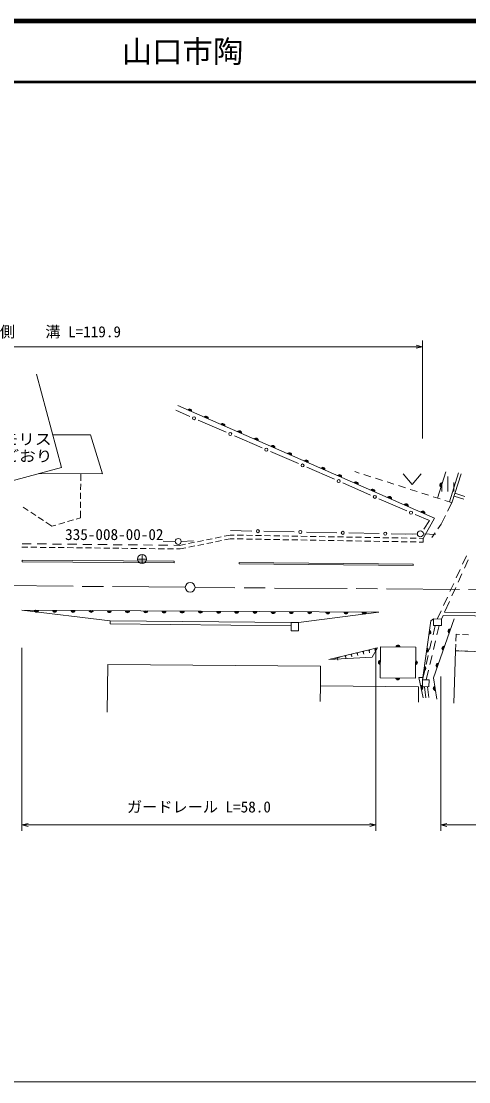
# Model space of a CAD drawing. Units: millimetres, scale not verified. Extents: x 40000 to 680000, y 20000 to 380000.
# Drawn here: x 388450 to 462216, y 205000 to 380000 of the extents above; entities that cross this region are included whole.
import ezdxf
from ezdxf.enums import TextEntityAlignment as Align

# ---------------------------------------------------------------- set-up
doc = ezdxf.new("R2010")
doc.units = ezdxf.units.MM
doc.header["$LTSCALE"] = 1000
doc.linetypes.add('CHAIN', pattern=[18.5, 12, -1.5, 3.5, -1.5])
for name, color, linetype, lineweight in [('M-BGD', 7, 'Continuous', 13), ('M-BMK', 2, 'CHAIN', 13), ('M-BMK-SRVR', 3, 'Continuous', 13), ('M-STR-HTXT', 7, 'Continuous', 13), ('M-STR-STRD', 7, 'Continuous', 13), ('M-TTL', 2, 'Continuous', 140), ('M-TTL-BAND', 7, 'Continuous', 13), ('M-TTL-LINE', 7, 'Continuous', 50)]:
    doc.layers.add(name, color=color, linetype=linetype, lineweight=lineweight)
doc.layers.add('M-TTL-TXT', color=7, linetype='Continuous')
doc.styles.add('ＭＳ ゴシック', font='')
doc.styles.get('ＭＳ ゴシック').set_extended_font_data('MS Gothic')

msp = doc.modelspace()

# ---------------------------------------------------------------- linework, layer by layer
at = {"layer": 'M-BGD'}
for p, q in [((416250, 314796), (413911, 315816)), ((456592, 298020), (414258, 316569)), ((422209, 312199), (417625, 314197)), ((428167, 309602), (423584, 311600)), ((434126, 307005), (429542, 309002)), ((440084, 304408), (435501, 306405)), ((398266, 305320), (398255, 304187)), ((443419, 305675), (444169, 305436)), ((444932, 305192), (446075, 304827)), ((446837, 304583), (447980, 304218)), ((451387, 305334), (452887, 303534)), ((452887, 303534), (454387, 305334)), ((458413, 305651), (457059, 301318)), ((458750, 304886), (458750, 302386)), ((459018, 300692), (460517, 305463)), ((398251, 303687), (398241, 302687)), ((446043, 301810), (441459, 303808)), ((448742, 303975), (449885, 303610)), ((450647, 303366), (451790, 303001)), ((452552, 302757), (453695, 302392)), ((457750, 303886), (457750, 302386)), ((459750, 303886), (459750, 302386)), ((398236, 302187), (398226, 301187)), ((452002, 299213), (447418, 301211)), ((454457, 302149), (455600, 301784)), ((456362, 301540), (457505, 301175)), ((461399, 301125), (459794, 301656)), ((459935, 302104), (461554, 301569)), ((389602, 299285), (388771, 299842)), ((398222, 300687), (398212, 299687)), ((458267, 300931), (459018, 300692)), ((459448, 300556), (458735, 299129)), ((390848, 298450), (390018, 299007)), ((392095, 297616), (391264, 298172)), ((397051, 297716), (396091, 297432)), ((398196, 298054), (397530, 297857)), ((398207, 299187), (398196, 298054)), ((455716, 297594), (453377, 298614)), ((454710, 294667), (456592, 298020)), ((454802, 296200), (455716, 297594)), ((458378, 298413), (457665, 296985)), ((393507, 296669), (392510, 297337)), ((394173, 296866), (393507, 296669)), ((395612, 297291), (394653, 297008)), ((422966, 295943), (426454, 295875)), ((428454, 295836), (433453, 295738)), ((457665, 296985), (457126, 296226)), ((413821, 294163), (411821, 294191)), ((414820, 294171), (416819, 294235)), ((416025, 293816), (417005, 294015)), ((417495, 294115), (418475, 294314)), ((418965, 294414), (419945, 294613)), ((419026, 293810), (420005, 294009)), ((420435, 294713), (421414, 294912)), ((420495, 294109), (421475, 294308)), ((421904, 295011), (422910, 295216)), ((421965, 294408), (422911, 294600)), ((422910, 295216), (423562, 295204)), ((422911, 294600), (423558, 294589)), ((424058, 294580), (425057, 294563)), ((424062, 295196), (425062, 295179)), ((425557, 294554), (426557, 294537)), ((425562, 295170), (426562, 295153)), ((427057, 294528), (428057, 294511)), ((427062, 295144), (428061, 295127)), ((428557, 294502), (429557, 294485)), ((428561, 295118), (429561, 295101)), ((430057, 294477), (431057, 294459)), ((430061, 295092), (431061, 295075)), ((431556, 294451), (432556, 294433)), ((431561, 295067), (432561, 295049)), ((433056, 294425), (434056, 294408)), ((433061, 295041), (434061, 295023)), ((434556, 294399), (435556, 294382)), ((434560, 295015), (435560, 294998)), ((435452, 295699), (440451, 295602)), ((436056, 294373), (437056, 294356)), ((436060, 294989), (437060, 294972)), ((437556, 294347), (438555, 294330)), ((437560, 294963), (438560, 294946)), ((439055, 294321), (440055, 294304)), ((439060, 294937), (440060, 294920)), ((440555, 294296), (441555, 294278)), ((440560, 294911), (441559, 294894)), ((442055, 294270), (443055, 294252)), ((442059, 294885), (443059, 294868)), ((442451, 295563), (447450, 295465)), ((443555, 294244), (444554, 294227)), ((443559, 294860), (444559, 294842)), ((445054, 294218), (446054, 294201)), ((445059, 294834), (446059, 294816)), ((446554, 294192), (447554, 294175)), ((446559, 294808), (447559, 294791)), ((448054, 294166), (449054, 294149)), ((448058, 294782), (449058, 294765)), ((449450, 295426), (452937, 295358)), ((449554, 294140), (450554, 294123)), ((449558, 294756), (450558, 294739)), ((451054, 294114), (452053, 294097)), ((451058, 294730), (452058, 294713)), ((453753, 295402), (451754, 295338)), ((452553, 294089), (453553, 294071)), ((452558, 294704), (453558, 294687)), ((454053, 294063), (454699, 294052)), ((454058, 294679), (454710, 294667)), ((454710, 294667), (454699, 294052)), ((454753, 295399), (456752, 295327)), ((456663, 295574), (456123, 294814)), ((388543, 293218), (389543, 293207)), ((388593, 293782), (390093, 293766)), ((390043, 293201), (391043, 293190)), ((391093, 293756), (392593, 293740)), ((391543, 293184), (392543, 293173)), ((393043, 293167), (394043, 293156)), ((393593, 293730), (395093, 293714)), ((394543, 293150), (395543, 293139)), ((396043, 293133), (397042, 293121)), ((396093, 293704), (397593, 293688)), ((397542, 293116), (398542, 293104)), ((398593, 293678), (400093, 293662)), ((399042, 293099), (400042, 293087)), ((400542, 293081), (401542, 293070)), ((401093, 293652), (402593, 293636)), ((402042, 293064), (403042, 293053)), ((403542, 293047), (404542, 293036)), ((403593, 293626), (405093, 293610)), ((405042, 293030), (406042, 293019)), ((406092, 293600), (407592, 293584)), ((406542, 293013), (407542, 293002)), ((408042, 292996), (409042, 292984)), ((408592, 293574), (410092, 293558)), ((409542, 292979), (410542, 292967)), ((411042, 292962), (412042, 292950)), ((411092, 293548), (412592, 293532)), ((412541, 292944), (413541, 292933)), ((413592, 293522), (414530, 293512)), ((414041, 292927), (414650, 292920)), ((414530, 293512), (415535, 293717)), ((414650, 292920), (415596, 293113)), ((416086, 293212), (417066, 293412)), ((417556, 293511), (418536, 293710)), ((461834, 291784), (461205, 290422)), ((461492, 289748), (462105, 291117)), ((460786, 289514), (460157, 288152)), ((460469, 287466), (461083, 288835)), ((459738, 287244), (459109, 285882)), ((459447, 285185), (460060, 286554)), ((458690, 284975), (458061, 283613)), ((458229, 282466), (459038, 284272)), ((388558, 282806), (447385, 282468)), ((388558, 282806), (403108, 281052)), ((447385, 282468), (434150, 280770)), ((457642, 282705), (457020, 281360)), ((457731, 281355), (458005, 281967)), ((454588, 271339), (455942, 281033)), ((455942, 281033), (456388, 281364)), ((456327, 278742), (456693, 280304)), ((456958, 278737), (457325, 280300)), ((460144, 278843), (460105, 277732)), ((460679, 278824), (460144, 278843)), ((462178, 278771), (461179, 278806)), ((455755, 276308), (456098, 277769)), ((456386, 276303), (456729, 277764)), ((460088, 277232), (460049, 276122)), ((440037, 274835), (441012, 275061)), ((440524, 274948), (440615, 274558)), ((441791, 275242), (441986, 275287)), ((441888, 275264), (441979, 274875)), ((442765, 275468), (442960, 275513)), ((442862, 275490), (442953, 275101)), ((443739, 275694), (443934, 275739)), ((443836, 275716), (443927, 275327)), ((444713, 275920), (444908, 275965)), ((444811, 275942), (444901, 275553)), ((445687, 276146), (445882, 276191)), ((445785, 276168), (445875, 275779)), ((446661, 276372), (446856, 276417)), ((446759, 276394), (446849, 276005)), ((455183, 273874), (455526, 275335)), ((455814, 273870), (456157, 275330)), ((459745, 267500), (460049, 276122)), ((460049, 276122), (460583, 276103)), ((461083, 276086), (462082, 276050)), ((402627, 265988), (402698, 273875)), ((454588, 271339), (454955, 272901)), ((455219, 271334), (455586, 272896)), ((437768, 270319), (437744, 267770)), ((454917, 270194), (455162, 268364)), ((455420, 270190), (455644, 268385))]:
    msp.add_line(p, q, dxfattribs=at)
for points in [[(390990, 321756), (395106, 306363), (383421, 303239)], [(391362, 305362), (401826, 305298), (399891, 311741), (393660, 311772)], [(460948, 305327), (459448, 300556), (459018, 300692)], [(458005, 281967), (551951, 280939), (551957, 281441), (458229, 282466)], [(459798, 281412), (456400, 271666), (456943, 268149)], [(460049, 276122), (500593, 274694), (500290, 266072)], [(402698, 273875), (437797, 273557), (437768, 270319)], [(454672, 268350), (453994, 271727), (454641, 271719)], [(453917, 267623), (453941, 270172), (437768, 270319)]]:
    msp.add_lwpolyline(points, dxfattribs=at)
for points in [[(432954, 280759), (403108, 281052), (403103, 280539), (432949, 280247)], [(432954, 280759), (434150, 280770), (434162, 279407), (432966, 279397)], [(457731, 281355), (456388, 281364), (456381, 280306), (457724, 280297)], [(439142, 274674), (447181, 276609), (446285, 275052)], [(447599, 271654), (453421, 271591), (453476, 276725), (447655, 276788)], [(454588, 271339), (454579, 270197), (455660, 270188), (455670, 271330)]]:
    msp.add_lwpolyline(points, close=True, dxfattribs=at)
for centre, radius in [((416938, 314496), 250), ((422896, 311899), 250), ((428855, 309302), 250), ((434813, 306705), 250), ((440772, 304108), 250), ((446731, 301511), 250), ((452689, 298914), 250), ((427454, 295855), 250), ((434452, 295719), 250), ((441451, 295582), 250), ((454253, 295417), 500), ((414321, 294156), 500), ((448450, 295446), 250)]:
    msp.add_circle(centre, radius, dxfattribs=at)
for centre, radius, start, end in [((416168, 315673), 354, 345.13593, 147.5411), ((416168, 315673), 283, 347.35996, 145.31707), ((416168, 315673), 212, 351.10629, 141.57074), ((416168, 315673), 142, 358.81802, 133.85901), ((416168, 315673), 100, 9.13568, 123.54135), ((418916, 314469), 354, 345.13593, 147.5411), ((418916, 314469), 283, 347.35996, 145.31707), ((418916, 314469), 212, 351.10629, 141.57074), ((418916, 314469), 142, 358.81802, 133.85901), ((418916, 314469), 100, 9.13568, 123.54135), ((421664, 313265), 354, 345.13593, 147.5411), ((421664, 313265), 283, 347.35996, 145.31707), ((421664, 313265), 212, 351.10629, 141.57074), ((421664, 313265), 142, 358.81802, 133.85901), ((421664, 313265), 100, 9.13568, 123.54135), ((424412, 312061), 354, 345.13593, 147.5411), ((424412, 312061), 283, 347.35996, 145.31707), ((424412, 312061), 212, 351.10629, 141.57074), ((424412, 312061), 142, 358.81802, 133.85901), ((424412, 312061), 100, 9.13568, 123.54135), ((427160, 310857), 354, 345.13593, 147.5411), ((427160, 310857), 283, 347.35996, 145.31707), ((427160, 310857), 212, 351.10629, 141.57074), ((427160, 310857), 142, 358.81802, 133.85901), ((427160, 310857), 100, 9.13568, 123.54135), ((429907, 309653), 354, 345.13593, 147.5411), ((429907, 309653), 283, 347.35996, 145.31707), ((429907, 309653), 212, 351.10629, 141.57074), ((429907, 309653), 142, 358.81802, 133.85901), ((429907, 309653), 100, 9.13568, 123.54135), ((432655, 308449), 354, 345.13593, 147.5411), ((432655, 308449), 283, 347.35996, 145.31707), ((432655, 308449), 212, 351.10629, 141.57074), ((432655, 308449), 142, 358.81802, 133.85901), ((432655, 308449), 100, 9.13568, 123.54135), ((435403, 307245), 354, 345.13593, 147.5411), ((435403, 307245), 283, 347.35996, 145.31707), ((435403, 307245), 212, 351.10629, 141.57074), ((435403, 307245), 142, 358.81802, 133.85901), ((435403, 307245), 100, 9.13568, 123.54135), ((438151, 306041), 354, 345.13593, 147.5411), ((438151, 306041), 283, 347.35996, 145.31707), ((438151, 306041), 212, 351.10629, 141.57074), ((438151, 306041), 142, 358.81802, 133.85901), ((438151, 306041), 100, 9.13568, 123.54135), ((440899, 304837), 354, 345.13593, 147.5411), ((440899, 304837), 283, 347.35996, 145.31707), ((440899, 304837), 212, 351.10629, 141.57074), ((440899, 304837), 142, 358.81802, 133.85901), ((440899, 304837), 100, 9.13568, 123.54135), ((443646, 303633), 354, 345.13593, 147.5411), ((443646, 303633), 283, 347.35996, 145.31707), ((443646, 303633), 212, 351.10629, 141.57074), ((443646, 303633), 142, 358.81802, 133.85901), ((443646, 303633), 100, 9.13568, 123.54135), ((446394, 302429), 354, 345.13593, 147.5411), ((457788, 303468), 354, 81.44117, 243.84635), ((457788, 303468), 283, 83.66521, 241.62231), ((457788, 303468), 212, 87.41154, 237.87599), ((457788, 303468), 142, 95.12327, 230.16426), ((457788, 303468), 100, 105.44093, 219.8466), ((446394, 302429), 283, 347.35996, 145.31707), ((446394, 302429), 212, 351.10629, 141.57074), ((446394, 302429), 142, 358.81802, 133.85901), ((446394, 302429), 100, 9.13568, 123.54135), ((449142, 301225), 354, 345.13593, 147.5411), ((449142, 301225), 283, 347.35996, 145.31707), ((449142, 301225), 212, 351.10629, 141.57074), ((449142, 301225), 142, 358.81802, 133.85901), ((449142, 301225), 100, 9.13568, 123.54135), ((451890, 300021), 354, 345.13593, 147.5411), ((451890, 300021), 283, 347.35996, 145.31707), ((451890, 300021), 212, 351.10629, 141.57074), ((451890, 300021), 142, 358.81802, 133.85901), ((451890, 300021), 100, 9.13568, 123.54135), ((454638, 298817), 354, 345.13593, 147.5411), ((454638, 298817), 283, 347.35996, 145.31707), ((454638, 298817), 212, 351.10629, 141.57074), ((454638, 298817), 142, 358.81802, 133.85901), ((454638, 298817), 100, 9.13568, 123.54135), ((390972, 282846), 354, 188.46795, 350.87313), ((390972, 282846), 283, 190.69199, 348.64909), ((390972, 282846), 212, 194.43832, 344.90277), ((390972, 282846), 142, 202.15005, 337.19104), ((390972, 282846), 100, 212.46771, 326.87337), ((393972, 282829), 354, 188.46795, 350.87313), ((393972, 282829), 283, 190.69199, 348.64909), ((393972, 282829), 212, 194.43832, 344.90277), ((393972, 282829), 142, 202.15005, 337.19104), ((393972, 282829), 100, 212.46771, 326.87337), ((396972, 282812), 354, 188.46795, 350.87313), ((396972, 282812), 283, 190.69199, 348.64909), ((396972, 282812), 212, 194.43832, 344.90277), ((396972, 282812), 142, 202.15005, 337.19104), ((396972, 282812), 100, 212.46771, 326.87337), ((399972, 282795), 354, 188.46795, 350.87313), ((399972, 282795), 283, 190.69199, 348.64909), ((399972, 282795), 212, 194.43832, 344.90277), ((399972, 282795), 142, 202.15005, 337.19104), ((399972, 282795), 100, 212.46771, 326.87337), ((402972, 282777), 354, 188.46795, 350.87313), ((402972, 282777), 283, 190.69199, 348.64909), ((402972, 282777), 212, 194.43832, 344.90277), ((402972, 282777), 142, 202.15005, 337.19104), ((402972, 282777), 100, 212.46771, 326.87337), ((405972, 282760), 354, 188.46795, 350.87313), ((405972, 282760), 283, 190.69199, 348.64909), ((405972, 282760), 212, 194.43832, 344.90277), ((405972, 282760), 142, 202.15005, 337.19104), ((405972, 282760), 100, 212.46771, 326.87337), ((408972, 282743), 354, 188.46795, 350.87313), ((408972, 282743), 283, 190.69199, 348.64909), ((408972, 282743), 212, 194.43832, 344.90277), ((408972, 282743), 142, 202.15005, 337.19104), ((408972, 282743), 100, 212.46771, 326.87337), ((411972, 282726), 354, 188.46795, 350.87313), ((411972, 282726), 283, 190.69199, 348.64909), ((411972, 282726), 212, 194.43832, 344.90277), ((411972, 282726), 142, 202.15005, 337.19104), ((411972, 282726), 100, 212.46771, 326.87337), ((414972, 282708), 354, 188.46795, 350.87313), ((414972, 282708), 283, 190.69199, 348.64909), ((414972, 282708), 212, 194.43832, 344.90277), ((414972, 282708), 142, 202.15005, 337.19104), ((414972, 282708), 100, 212.46771, 326.87337), ((417972, 282691), 354, 188.46795, 350.87313), ((417972, 282691), 283, 190.69199, 348.64909), ((417972, 282691), 212, 194.43832, 344.90277), ((417972, 282691), 142, 202.15005, 337.19104), ((417972, 282691), 100, 212.46771, 326.87337), ((420972, 282674), 354, 188.46795, 350.87313), ((420972, 282674), 283, 190.69199, 348.64909), ((420972, 282674), 212, 194.43832, 344.90277), ((420972, 282674), 142, 202.15005, 337.19104), ((420972, 282674), 100, 212.46771, 326.87337), ((423972, 282657), 354, 188.46795, 350.87313), ((423972, 282657), 283, 190.69199, 348.64909), ((423972, 282657), 212, 194.43832, 344.90277), ((423972, 282657), 142, 202.15005, 337.19104), ((423972, 282657), 100, 212.46771, 326.87337), ((426972, 282639), 354, 188.46795, 350.87313), ((426972, 282639), 283, 190.69199, 348.64909), ((426972, 282639), 212, 194.43832, 344.90277), ((426972, 282639), 142, 202.15005, 337.19104), ((426972, 282639), 100, 212.46771, 326.87337), ((429972, 282622), 354, 188.46795, 350.87313), ((429972, 282622), 283, 190.69199, 348.64909), ((429972, 282622), 212, 194.43832, 344.90277), ((429972, 282622), 142, 202.15005, 337.19104), ((429972, 282622), 100, 212.46771, 326.87337), ((432972, 282605), 354, 188.46795, 350.87313), ((432972, 282605), 283, 190.69199, 348.64909), ((432972, 282605), 212, 194.43832, 344.90277), ((432972, 282605), 142, 202.15005, 337.19104), ((432972, 282605), 100, 212.46771, 326.87337), ((435972, 282588), 354, 188.46795, 350.87313), ((435972, 282588), 283, 190.69199, 348.64909), ((435972, 282588), 212, 194.43832, 344.90277), ((435972, 282588), 142, 202.15005, 337.19104), ((435972, 282588), 100, 212.46771, 326.87337), ((438972, 282570), 354, 188.46795, 350.87313), ((438972, 282570), 283, 190.69199, 348.64909), ((438972, 282570), 212, 194.43832, 344.90277), ((438972, 282570), 142, 202.15005, 337.19104), ((438972, 282570), 100, 212.46771, 326.87337), ((441972, 282553), 354, 188.46795, 350.87313), ((441972, 282553), 283, 190.69199, 348.64909), ((441972, 282553), 212, 194.43832, 344.90277), ((441972, 282553), 142, 202.15005, 337.19104), ((441972, 282553), 100, 212.46771, 326.87337), ((444971, 282536), 354, 188.46795, 350.87313), ((444971, 282536), 283, 190.69199, 348.64909), ((444971, 282536), 212, 194.43832, 344.90277), ((444971, 282536), 142, 202.15005, 337.19104), ((444971, 282536), 100, 212.46771, 326.87337), ((455626, 279165), 354, 270.84687, 73.25205), ((455626, 279165), 283, 273.07091, 71.02801), ((455626, 279165), 212, 276.81723, 67.28168), ((455626, 279165), 142, 284.52896, 59.56995), ((455626, 279165), 100, 294.84663, 49.25229), ((459138, 279354), 354, 79.57537, 241.98055), ((459138, 279354), 283, 81.79941, 239.75651), ((459138, 279354), 212, 85.54573, 236.01018), ((459138, 279354), 142, 93.25746, 228.29845), ((459138, 279354), 100, 103.57513, 217.98079), ((450565, 276702), 354, 8.17802, 170.5832), ((450565, 276702), 283, 10.40206, 168.35916), ((450565, 276702), 212, 14.14839, 164.61283), ((450565, 276702), 142, 21.86012, 156.9011), ((450565, 276702), 100, 32.17778, 146.58344), ((455211, 276194), 354, 270.84687, 73.25205), ((458150, 276521), 354, 79.57537, 241.98055), ((458150, 276521), 283, 81.79941, 239.75651), ((458150, 276521), 212, 85.54573, 236.01018), ((458150, 276521), 142, 93.25746, 228.29845), ((458150, 276521), 100, 103.57513, 217.98079), ((455211, 276194), 283, 273.07091, 71.02801), ((455211, 276194), 212, 276.81723, 67.28168), ((455211, 276194), 142, 284.52896, 59.56995), ((455211, 276194), 100, 294.84663, 49.25229), ((447681, 274220), 354, 98.17802, 260.5832), ((447681, 274220), 283, 100.40206, 258.35916), ((447681, 274220), 212, 104.14839, 254.61283), ((447681, 274220), 142, 111.86012, 246.9011), ((447681, 274220), 100, 122.17778, 236.58344), ((453394, 274159), 354, 278.17802, 80.5832), ((453394, 274159), 283, 280.40206, 78.35916), ((453394, 274159), 212, 284.14839, 74.61283), ((453394, 274159), 142, 291.86012, 66.9011), ((453394, 274159), 100, 302.17778, 56.58344), ((454796, 273222), 354, 270.84687, 73.25205), ((454796, 273222), 283, 273.07091, 71.02801), ((454796, 273222), 212, 276.81723, 67.28168), ((454796, 273222), 142, 284.52896, 59.56995), ((454796, 273222), 100, 294.84663, 49.25229), ((457163, 273688), 354, 79.57537, 241.98055), ((457163, 273688), 283, 81.79941, 239.75651), ((457163, 273688), 212, 85.54573, 236.01018), ((457163, 273688), 142, 93.25746, 228.29845), ((457163, 273688), 100, 103.57513, 217.98079), ((450511, 271677), 354, 188.17802, 350.5832), ((450511, 271677), 283, 190.40206, 348.35916), ((450511, 271677), 212, 194.14839, 344.61283), ((450511, 271677), 142, 201.86012, 336.9011), ((450511, 271677), 100, 212.17778, 326.58344), ((454280, 270028), 354, 290.15296, 92.55814), ((454280, 270028), 283, 292.377, 90.3341), ((454280, 270028), 212, 296.12333, 86.58777), ((454280, 270028), 142, 303.83506, 78.87604), ((454280, 270028), 100, 314.15272, 68.55838), ((456725, 269916), 354, 107.57247, 269.97765), ((456725, 269916), 283, 109.79651, 267.75361), ((456725, 269916), 212, 113.54283, 264.00728), ((456725, 269916), 142, 121.25456, 256.29555), ((456725, 269916), 100, 131.57222, 245.97789)]:
    msp.add_arc(centre, radius, start, end, dxfattribs=at)
at = {"layer": 'M-BMK'}
for p, q in [((415493, 286590), (316310, 287506)), ((516166, 285806), (417093, 286576))]:
    msp.add_line(p, q, dxfattribs=at)
at = {"layer": 'M-BMK-SRVR'}
for p, q in [((409123, 291257), (407623, 291257)), ((408373, 292007), (408373, 290507))]:
    msp.add_line(p, q, dxfattribs=at)
for centre, radius in [((408373, 291257), 750), ((416293, 286582), 800)]:
    msp.add_circle(centre, radius, dxfattribs=at)
at = {"layer": 'M-STR-HTXT'}
for p, q in [((454573, 311133), (454573, 327294)), ((335238, 326294), (454573, 326294)), ((454573, 326294), (453573, 326544)), ((454573, 326294), (453573, 326044)), ((388570, 276611), (388570, 246390)), ((446910, 276611), (446910, 246390)), ((457590, 271872), (457590, 246390)), ((388570, 247390), (389570, 247640)), ((388570, 247390), (446910, 247390)), ((388570, 247390), (389570, 247140)), ((446910, 247390), (445910, 247640)), ((446910, 247390), (445910, 247140)), ((457590, 247390), (458590, 247640)), ((457590, 247390), (551525, 247390)), ((457590, 247390), (458590, 247140))]:
    msp.add_line(p, q, dxfattribs=at)
at = {"layer": 'M-STR-STRD'}
for points in [[(388583, 290771), (413660, 290625), (413661, 290898), (388585, 291044)], [(424365, 290465), (453031, 290213), (453033, 290434), (424367, 290685)]]:
    msp.add_lwpolyline(points, close=True, dxfattribs=at)
at = {"layer": 'M-TTL'}
msp.add_line((680000, 380000), (40000, 380000), dxfattribs=at)
at = {"layer": 'M-TTL-BAND'}
msp.add_line((40000, 205000), (579000, 205000), dxfattribs=at)
at = {"layer": 'M-TTL-LINE'}
msp.add_line((40000, 370000), (680000, 370000), dxfattribs=at)

# ---------------------------------------------------------------- texts
at = {"layer": 'M-BGD', "style": 'ＭＳ ゴシック', "width": 1.1}
for s, p in [('メモリス', (387952, 309570)), ('おごおり', (388098, 306782))]:
    msp.add_text(s, height=1833, dxfattribs=at).set_placement(p, align=Align.BOTTOM_CENTER)
at = {"layer": 'M-BMK-SRVR', "style": 'ＭＳ ゴシック'}
msp.add_text('335-008-00-02', height=1833, dxfattribs=at).set_placement((395688, 293843), align=Align.BOTTOM_LEFT)
at = {"layer": 'M-STR-HTXT', "style": 'ＭＳ ゴシック'}
for s, p in [('側\u3000\u3000溝 L=119.9', (394906, 327294)), ('ガードレール L=58.0', (417740, 248890))]:
    msp.add_text(s, height=1833, dxfattribs=at).set_placement(p, align=Align.BOTTOM_CENTER)
at = {"layer": 'M-TTL-TXT', "style": 'ＭＳ ゴシック'}
msp.add_text('山口市陶', height=3666, dxfattribs=at).set_placement((405024, 375000), align=Align.MIDDLE_LEFT)

doc.saveas('drawing.dxf')
